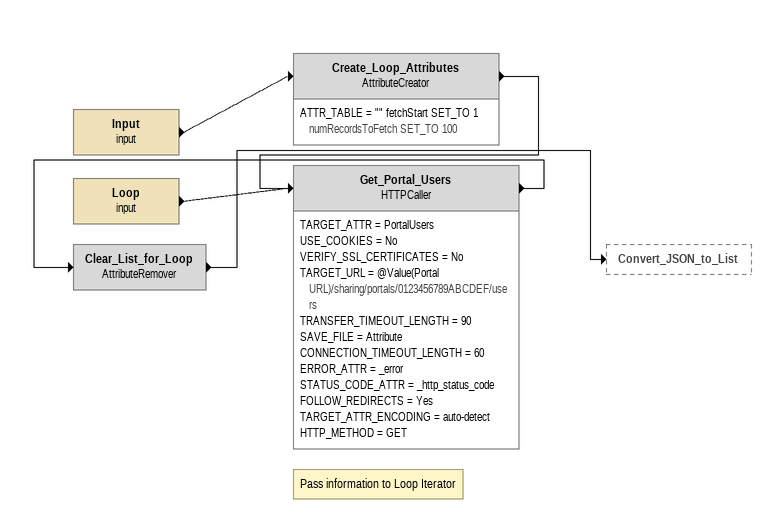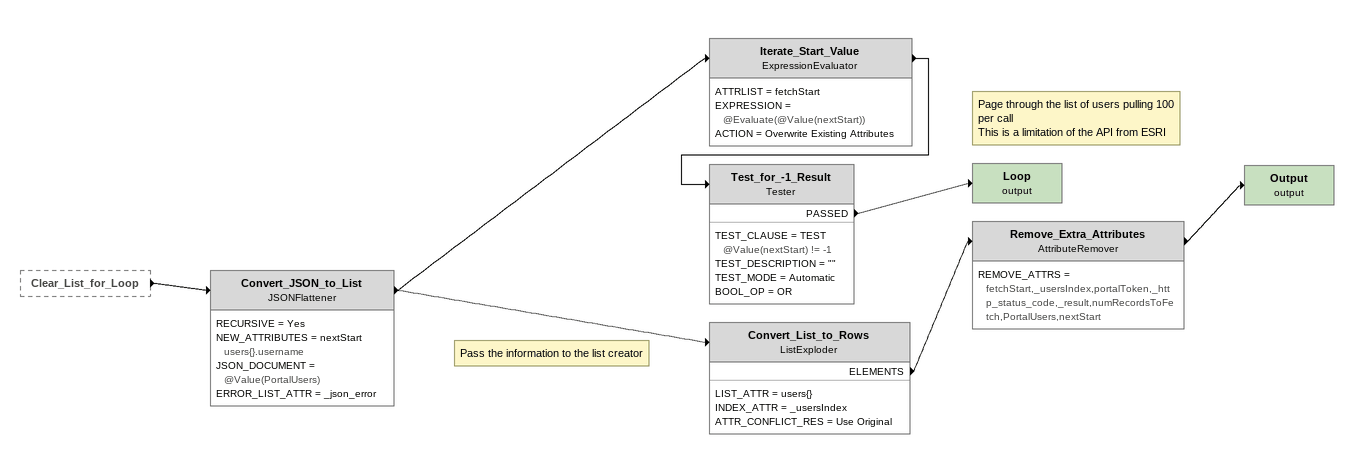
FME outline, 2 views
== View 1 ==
Input (input)
    -> Create_Loop_Attributes
Create_Loop_Attributes: AttributeCreator
    ATTR_TABLE = "" fetchStart SET_TO 1  numRecordsToFetch SET_TO 100
    -> Get_Portal_Users
Loop (input)
    -> Get_Portal_Users
Note: Pass information to Loop Iterator
Get_Portal_Users: HTTPCaller
    TARGET_ATTR = PortalUsers
    USE_COOKIES = No
    VERIFY_SSL_CERTIFICATES = No
    TARGET_URL = @Value(Portal URL)/sharing/portals/0123456789ABCDEF/users
    TRANSFER_TIMEOUT_LENGTH = 90
    SAVE_FILE = Attribute
    CONNECTION_TIMEOUT_LENGTH = 60
    ERROR_ATTR = _error
    STATUS_CODE_ATTR = _http_status_code
    FOLLOW_REDIRECTS = Yes
    TARGET_ATTR_ENCODING = auto-detect
    HTTP_METHOD = GET
    -> Clear_List_for_Loop
Clear_List_for_Loop: AttributeRemover
    -> Convert_JSON_to_List

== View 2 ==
Clear_List_for_Loop [outside]
    -> Convert_JSON_to_List
Note: Pass the information to the list creator
Convert_JSON_to_List: JSONFlattener
    RECURSIVE = Yes
    NEW_ATTRIBUTES = nextStart users{}.username
    JSON_DOCUMENT = @Value(PortalUsers)
    ERROR_LIST_ATTR = _json_error
    -> Convert_List_to_Rows
    -> Iterate_Start_Value
Iterate_Start_Value: ExpressionEvaluator
    ATTRLIST = fetchStart
    EXPRESSION = @Evaluate(@Value(nextStart))
    ACTION = Overwrite Existing Attributes
    -> Test_for_-1_Result
Test_for_-1_Result: Tester
    TEST_CLAUSE = TEST @Value(nextStart) != -1
    TEST_DESCRIPTION = ""
    TEST_MODE = Automatic
    BOOL_OP = OR
    PASSED -> Loop (output)
Note: Page through the list of users pulling 100 per call / This is a limitation of the API from ESRI
Loop (output)
Convert_List_to_Rows: ListExploder
    LIST_ATTR = users{}
    INDEX_ATTR = _usersIndex
    ATTR_CONFLICT_RES = Use Original
    ELEMENTS -> Remove_Extra_Attributes
Remove_Extra_Attributes: AttributeRemover
    REMOVE_ATTRS = fetchStart,_usersIndex,portalToken,_http_status_code,_result,numRecordsToFetch,PortalUsers,nextStart
    -> Output (output)
Output (output)
